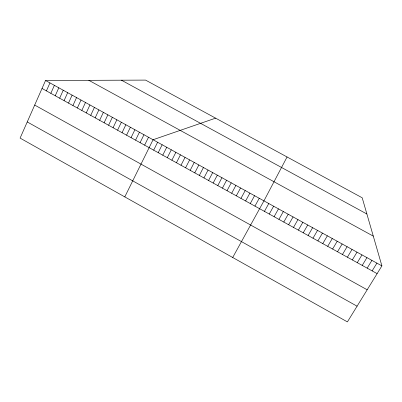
<?xml version="1.0" encoding="UTF-8"?>
<svg xmlns="http://www.w3.org/2000/svg" width="402" height="402" viewBox="0 0 402 402"><rect width="100%" height="100%" fill="white"/><g stroke="black" fill="none" stroke-linecap="round" stroke-linejoin="round"><path stroke-width="0.6" d="M45.552 80.485L20.1 138.107L347.408 321.901L381.9 265.878L362.202 197.794L145.569 80.099L45.552 80.485L381.9 265.878M46.421 90.897L49.964 82.918M50.828 93.329L54.381 85.355M55.235 95.766L58.808 87.792M59.652 98.209L63.24 90.234M64.069 100.651L67.677 92.681M68.496 103.093L72.119 95.128M72.928 105.545L76.566 97.58M77.365 107.997L81.018 100.038M81.807 110.45L85.475 102.495M86.259 112.912L89.942 104.952M90.711 115.369L94.415 107.419M95.173 117.836L98.887 109.887M99.636 120.304L103.369 112.354M104.108 122.776L107.857 114.831M108.585 125.248L112.354 117.309M113.068 127.725L116.851 119.786M117.555 130.208L121.354 122.268M122.052 132.69L125.866 124.756M126.55 135.178L130.384 127.243M131.057 137.665L134.906 129.735M135.569 140.157L139.434 132.233M140.087 142.655L143.966 134.73M144.609 145.157L148.509 137.233M124.791 196.895L153.056 139.74L215.613 118.153M153.675 150.162L157.604 142.248M158.212 152.675L162.162 144.76M162.76 155.187L166.724 147.278M167.312 157.7L171.297 149.795M171.87 160.222L175.87 152.318M176.438 162.745L180.453 154.84M181.006 165.267L185.041 157.373M185.583 167.8L189.633 159.901M190.166 170.327L194.231 162.438M194.754 172.865L198.839 164.976M199.347 175.403L203.447 167.518M203.945 177.945L208.065 170.061M208.553 180.493L212.688 172.609M213.166 183.041L217.316 175.161M287.063 156.971L263.943 200.859L232.703 257.491M217.783 185.593L221.954 177.714M222.406 188.146L226.592 180.272M227.035 190.704L231.24 182.835M231.673 193.267L235.894 185.402M236.311 195.829L240.552 187.97M240.959 198.402L245.22 190.538M245.612 200.97L249.888 193.116M250.275 203.548L254.566 195.694M254.938 206.125L259.25 198.276M264.431 211.372L268.782 203.528M269.26 214.04L273.626 206.196M274.094 216.708L278.475 208.869M278.933 219.381L283.335 211.547M283.777 222.06L288.199 214.231M288.631 224.743L293.073 216.914M293.49 227.426L297.947 219.603M298.359 230.12L302.832 222.296M303.229 232.808L307.726 224.994M308.108 235.507L312.625 227.693M312.992 238.205L317.53 230.396M317.887 240.909L322.439 233.1M322.786 243.617L327.359 235.813M327.69 246.331L332.283 238.527M332.605 249.044L337.213 241.245M337.524 251.763L342.152 243.969M342.449 254.486L347.097 246.692M347.383 257.21L352.046 249.421M352.323 259.938L357.006 252.154M357.267 262.672L361.971 254.893M362.222 265.41L366.941 257.632M367.182 268.149L371.92 260.375M372.146 270.893L376.905 263.124M121.429 80.189L366.895 214.01M88.827 80.32L373.292 236.135M42.024 88.465L377.121 273.641M34.698 105.063L367.182 289.787M27.241 121.937L357.082 306.193"/></g></svg>
